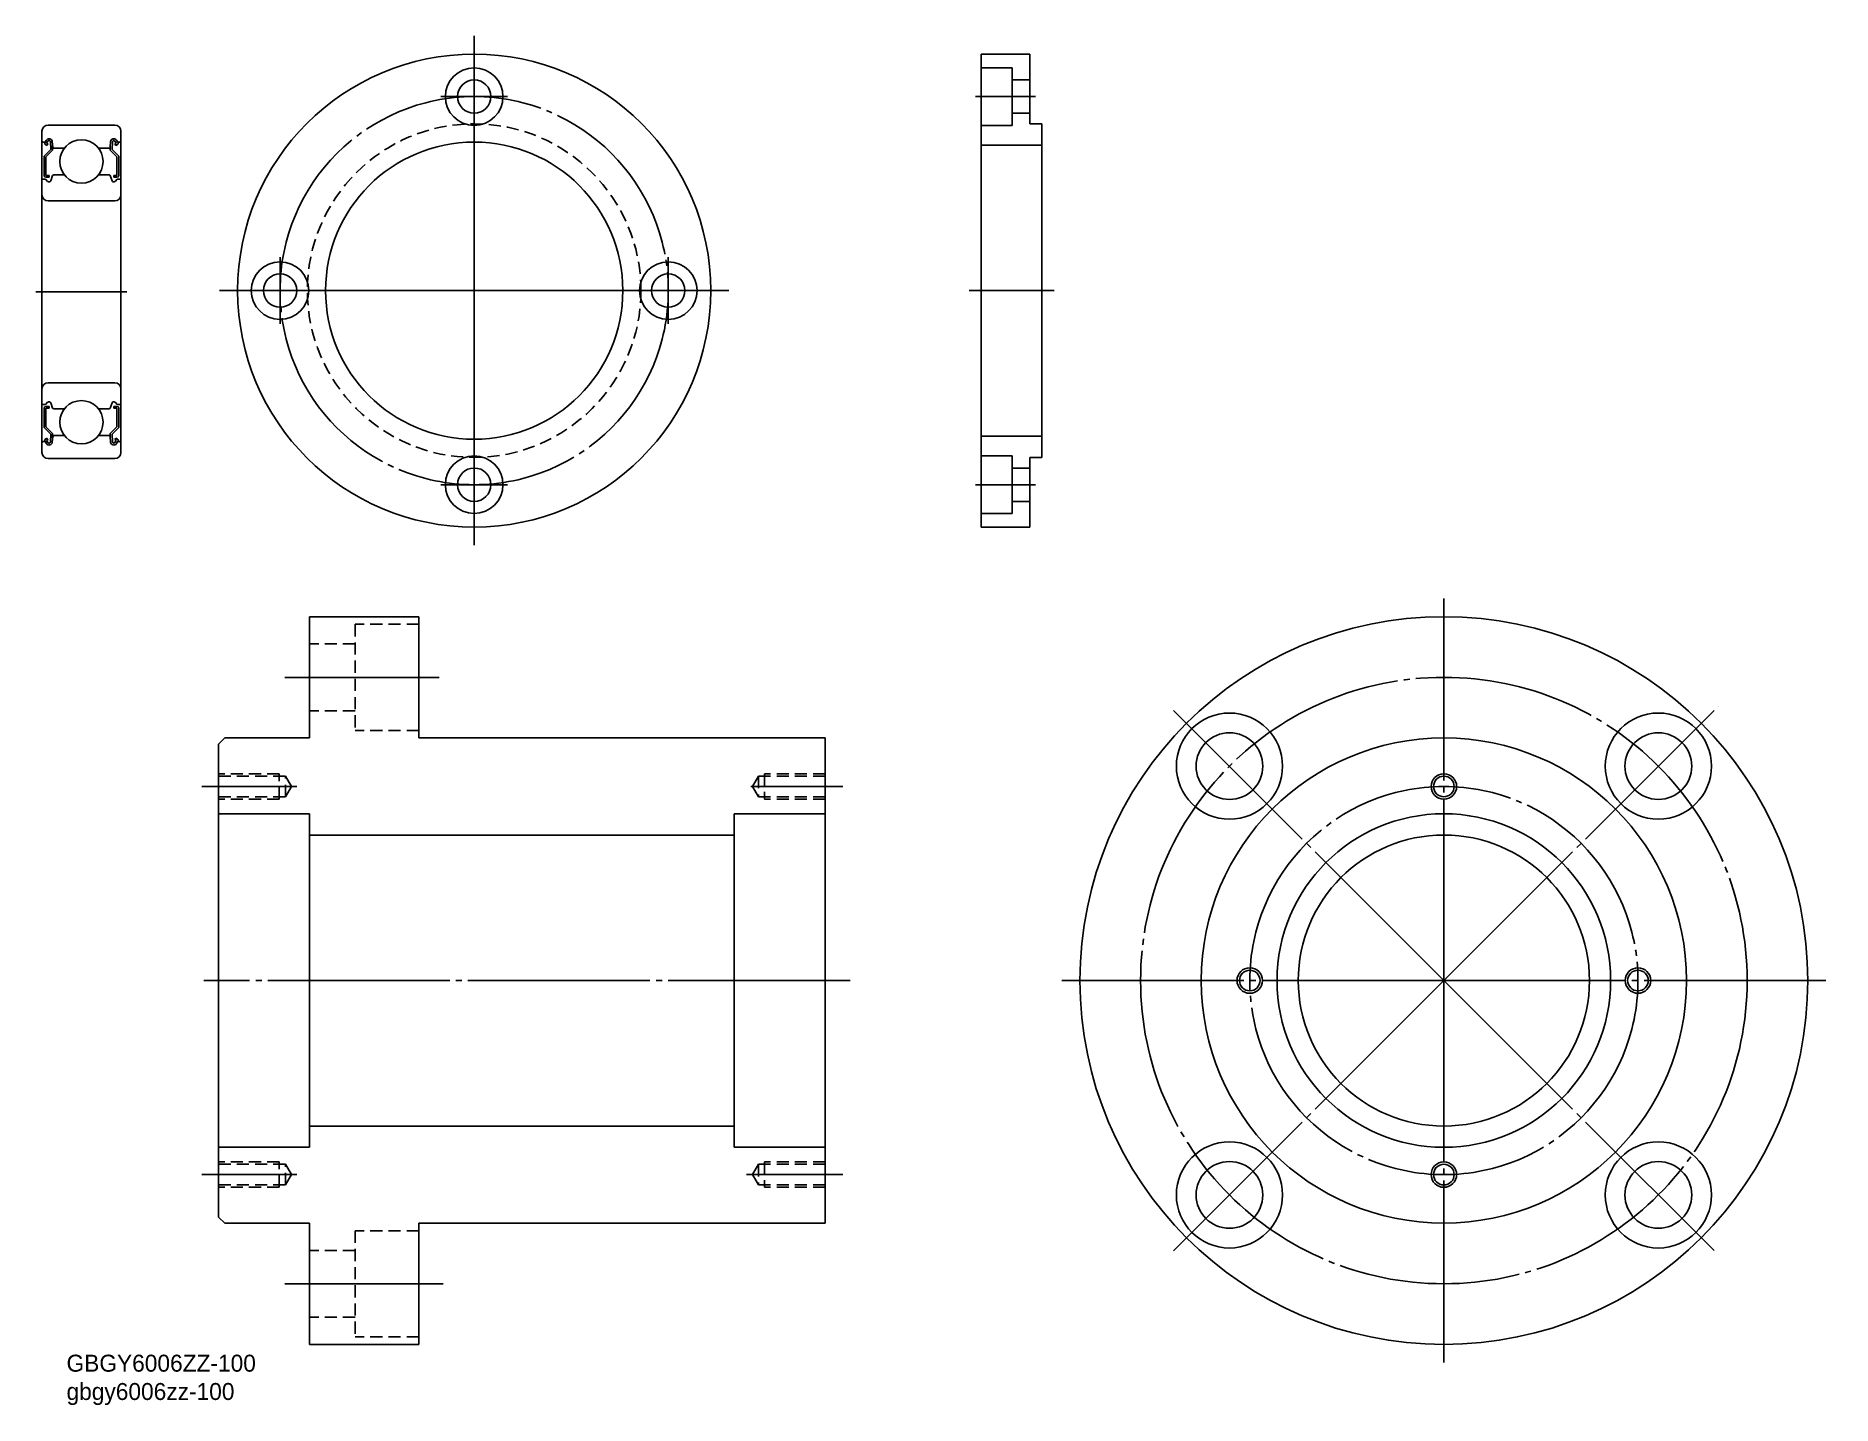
# Model space of a CAD drawing. Extents: x -139 to 157, y -58 to 168.
import ezdxf

# ---------------------------------------------------------------- set-up
doc = ezdxf.new("R2010")
doc.units = 0
doc.linetypes.add('CENTER', pattern=[33, 30, -1, 1, -1])
doc.linetypes.add('DASHED', pattern=[3, 2, -1])
doc.layers.get('0').update_dxf_attribs({"linetype": 'CONTINUOUS'})
doc.layers.add('CENTER', color=7, linetype='CONTINUOUS')

# ---------------------------------------------------------------- blocks, each defined once
blk = doc.blocks.new('*U2')
at = {"linetype": 'CONTINUOUS'}
for s, p in [('GBGY6006ZZ-100', (-133.74, -52.64)), ('gbgy6006zz-100', (-133.74, -57.31))]:
    blk.add_text(s, height=2.8, dxfattribs=at).set_placement(p)

msp = doc.modelspace()

# ---------------------------------------------------------------- linework, layer by layer
at = {"color": 7, "linetype": 'CONTINUOUS'}
for p, q in [((17.07, 164.63), (25.07, 164.63)), ((17.07, 86.63), (17.07, 164.63)), ((25.07, 164.63), (25.07, 153.13)), ((17.07, 162.38), (22.17, 162.38)), ((22.17, 152.88), (22.17, 162.38)), ((22.17, 160.38), (25.07, 160.38)), ((22.17, 154.88), (25.07, 154.88)), ((17.07, 152.88), (22.17, 152.88)), ((25.07, 153.13), (27.07, 153.13)), ((27.07, 153.13), (27.07, 98.13)), ((17.07, 149.63), (27.07, 149.63)), ((17.07, 101.63), (27.07, 101.63)), ((17.07, 98.38), (22.17, 98.38)), ((22.17, 98.38), (22.17, 88.88)), ((25.07, 98.13), (25.07, 86.63)), ((25.07, 98.13), (27.07, 98.13)), ((22.17, 96.38), (25.07, 96.38)), ((17.07, 88.88), (22.17, 88.88)), ((22.17, 90.88), (25.07, 90.88)), ((25.07, 86.63), (17.07, 86.63)), ((-93.66, 71.86), (-75.66, 71.86)), ((-93.66, 51.86), (-93.66, 71.86)), ((-75.66, 51.86), (-75.66, 71.86)), ((-108.66, 50.86), (-107.66, 51.86)), ((-108.66, -27.14), (-108.66, 50.86)), ((-93.66, 51.86), (-107.66, 51.86)), ((-8.66, 51.86), (-75.66, 51.86)), ((-8.66, 51.86), (-8.66, -28.14)), ((-93.66, 39.36), (-108.66, 39.36)), ((-93.66, -15.64), (-93.66, 39.36)), ((-8.66, 39.36), (-23.66, 39.36)), ((-23.66, 39.36), (-23.66, -15.64)), ((-23.66, 35.86), (-93.66, 35.86)), ((-23.66, -12.14), (-93.66, -12.14)), ((-93.66, -15.64), (-108.66, -15.64)), ((-8.66, -15.64), (-23.66, -15.64)), ((-108.66, -27.14), (-107.66, -28.14)), ((-93.66, -28.14), (-107.66, -28.14)), ((-93.66, -48.14), (-93.66, -28.14)), ((-8.66, -28.14), (-75.66, -28.14)), ((-75.66, -48.14), (-75.66, -28.14)), ((-93.66, -48.14), (-75.66, -48.14))]:
    msp.add_line(p, q, dxfattribs=at)
for p, q in [((-137.79, 151.93), (-137.79, 98.93)), ((-136.79, 152.93), (-125.79, 152.93)), ((-124.79, 151.93), (-124.79, 98.93)), ((-137.59, 150.13), (-137.29, 150.13)), ((-136.34, 148.9), (-137.44, 147.8)), ((-137.29, 150.13), (-137.05, 150.46)), ((-136.97, 149.54), (-137.21, 149.71)), ((-136.04, 148.78), (-137.14, 147.68)), ((-137.04, 149.96), (-136.81, 150.29)), ((-136.79, 149.78), (-137.04, 149.96)), ((-136.97, 149.54), (-136.79, 149.78)), ((-136.39, 150.16), (-136.34, 148.9)), ((-136.09, 150.2), (-136.01, 149.31)), ((-136.04, 149.65), (-136.04, 148.78)), ((-135.81, 149.13), (-134.1, 149.13)), ((-126.76, 149.13), (-128.47, 149.13)), ((-126.48, 150.2), (-126.56, 149.31)), ((-126.53, 149.65), (-126.53, 148.78)), ((-126.53, 148.78), (-125.43, 147.68)), ((-126.18, 150.16), (-126.23, 148.9)), ((-126.23, 148.9), (-125.13, 147.8)), ((-125.78, 149.78), (-125.53, 149.96)), ((-125.6, 149.54), (-125.78, 149.78)), ((-125.53, 149.96), (-125.76, 150.29)), ((-125.6, 149.54), (-125.36, 149.71)), ((-125.29, 150.13), (-125.52, 150.46)), ((-124.99, 150.13), (-125.29, 150.13)), ((-137.44, 147.8), (-137.44, 144.63)), ((-137.14, 147.68), (-137.14, 144.63)), ((-125.43, 147.68), (-125.43, 144.63)), ((-125.13, 147.8), (-125.13, 144.63)), ((-137.59, 144.03), (-137.19, 144.03)), ((-137.19, 144.03), (-136.87, 143.65)), ((-136.62, 144.63), (-137.14, 144.63)), ((-137.14, 144.33), (-136.62, 144.33)), ((-136.72, 143.58), (-136.54, 143.58)), ((-136.62, 144.33), (-136.62, 144.63)), ((-136.35, 143.71), (-136.03, 144.6)), ((-135.84, 144.73), (-134.1, 144.73)), ((-126.73, 144.73), (-128.47, 144.73)), ((-126.22, 143.71), (-126.54, 144.6)), ((-125.86, 143.58), (-126.03, 143.58)), ((-125.95, 144.63), (-125.43, 144.63)), ((-125.95, 144.33), (-125.95, 144.63)), ((-125.43, 144.33), (-125.95, 144.33)), ((-125.39, 144.03), (-125.7, 143.65)), ((-124.99, 144.03), (-125.39, 144.03)), ((-136.79, 140.43), (-125.79, 140.43)), ((-136.79, 110.43), (-125.79, 110.43)), ((-137.59, 106.83), (-137.19, 106.83)), ((-137.19, 106.83), (-136.87, 107.21)), ((-136.72, 107.28), (-136.54, 107.28)), ((-136.35, 107.15), (-136.03, 106.26)), ((-126.22, 107.15), (-126.54, 106.26)), ((-125.86, 107.28), (-126.03, 107.28)), ((-125.39, 106.83), (-125.7, 107.21)), ((-124.99, 106.83), (-125.39, 106.83)), ((-137.44, 103.05), (-137.44, 106.23)), ((-137.14, 106.53), (-136.62, 106.53)), ((-136.62, 106.23), (-137.14, 106.23)), ((-137.14, 103.18), (-137.14, 106.23)), ((-136.62, 106.53), (-136.62, 106.23)), ((-135.84, 106.13), (-134.1, 106.13)), ((-126.73, 106.13), (-128.47, 106.13)), ((-125.43, 106.53), (-125.95, 106.53)), ((-125.95, 106.53), (-125.95, 106.23)), ((-125.95, 106.23), (-125.43, 106.23)), ((-125.43, 103.18), (-125.43, 106.23)), ((-125.13, 103.05), (-125.13, 106.23)), ((-137.59, 100.73), (-137.29, 100.73)), ((-136.34, 101.95), (-137.44, 103.05)), ((-137.29, 100.73), (-137.05, 100.4)), ((-136.97, 101.32), (-137.21, 101.15)), ((-136.04, 102.08), (-137.14, 103.18)), ((-136.79, 101.07), (-137.04, 100.9)), ((-137.04, 100.9), (-136.81, 100.57)), ((-136.97, 101.32), (-136.79, 101.07)), ((-136.39, 100.7), (-136.34, 101.95)), ((-136.09, 100.66), (-136.01, 101.55)), ((-136.04, 101.21), (-136.04, 102.08)), ((-135.81, 101.73), (-134.1, 101.73)), ((-126.76, 101.73), (-128.47, 101.73)), ((-126.48, 100.66), (-126.56, 101.55)), ((-126.53, 102.08), (-125.43, 103.18)), ((-126.53, 101.21), (-126.53, 102.08)), ((-126.23, 101.95), (-125.13, 103.05)), ((-126.18, 100.7), (-126.23, 101.95)), ((-125.6, 101.32), (-125.78, 101.07)), ((-125.78, 101.07), (-125.53, 100.9)), ((-125.53, 100.9), (-125.76, 100.57)), ((-125.6, 101.32), (-125.36, 101.15)), ((-125.29, 100.73), (-125.52, 100.4)), ((-124.99, 100.73), (-125.29, 100.73)), ((-136.79, 97.93), (-125.79, 97.93)), ((-133.74, 97.93), (-133.74, 97.93)), ((-131.29, 97.93), (-131.29, 97.93))]:
    msp.add_line(p, q)
at = {"color": 3, "linetype": 'DASHED'}
for p, q in [((-75.66, 70.61), (-86.16, 70.61)), ((-86.16, 70.61), (-86.16, 53.11)), ((-86.16, 67.36), (-93.66, 67.36)), ((-86.16, 56.36), (-93.66, 56.36)), ((-75.66, 53.11), (-86.16, 53.11)), ((-98.66, 45.96), (-108.66, 45.96)), ((-97.66, 45.56), (-108.66, 45.56)), ((-98.66, 41.76), (-98.66, 45.96)), ((-97.66, 45.56), (-96.66, 43.86)), ((-97.66, 42.16), (-97.66, 45.56)), ((-19.66, 45.56), (-20.66, 43.86)), ((-8.66, 45.56), (-19.66, 45.56)), ((-19.66, 45.56), (-19.66, 42.16)), ((-18.66, 45.96), (-18.66, 41.76)), ((-8.66, 45.96), (-18.66, 45.96)), ((-97.66, 42.16), (-108.66, 42.16)), ((-98.66, 41.76), (-108.66, 41.76)), ((-97.66, 42.16), (-96.66, 43.86)), ((-19.66, 42.16), (-20.66, 43.86)), ((-8.66, 42.16), (-19.66, 42.16)), ((-8.66, 41.76), (-18.66, 41.76)), ((-98.66, -18.04), (-108.66, -18.04)), ((-97.66, -18.44), (-108.66, -18.44)), ((-98.66, -22.24), (-98.66, -18.04)), ((-97.66, -18.44), (-96.66, -20.14)), ((-97.66, -21.84), (-97.66, -18.44)), ((-97.66, -21.84), (-96.66, -20.14)), ((-19.66, -18.44), (-20.66, -20.14)), ((-19.66, -21.84), (-20.66, -20.14)), ((-19.66, -18.44), (-19.66, -21.84)), ((-8.66, -18.44), (-19.66, -18.44)), ((-18.66, -18.04), (-18.66, -22.24)), ((-8.66, -18.04), (-18.66, -18.04)), ((-97.66, -21.84), (-108.66, -21.84)), ((-98.66, -22.24), (-108.66, -22.24)), ((-8.66, -21.84), (-19.66, -21.84)), ((-8.66, -22.24), (-18.66, -22.24)), ((-75.66, -29.39), (-86.16, -29.39)), ((-86.16, -29.39), (-86.16, -46.89)), ((-86.16, -32.64), (-93.66, -32.64)), ((-86.16, -43.64), (-93.66, -43.64)), ((-75.66, -46.89), (-86.16, -46.89))]:
    msp.add_line(p, q, dxfattribs=at)
at = {"color": 7, "linetype": 'CONTINUOUS'}
for centre, radius in [((-66.53, 125.63), 39), ((-66.53, 157.63), 4.75), ((-66.53, 157.63), 2.75), ((-66.53, 125.63), 24.5), ((-98.53, 125.63), 4.75), ((-34.53, 125.63), 4.75), ((-98.53, 125.63), 2.75), ((-34.53, 125.63), 2.75), ((-66.53, 93.63), 4.75), ((-66.53, 93.63), 2.75), ((93.34, 11.86), 60), ((57.99, 47.22), 8.75), ((128.7, 47.22), 8.75), ((57.99, 47.22), 5.5), ((93.34, 11.86), 40), ((128.7, 47.22), 5.5), ((93.34, 43.86), 1.7), ((93.34, 11.86), 27.5), ((93.34, 11.86), 24), ((61.34, 11.86), 1.7), ((125.34, 11.86), 1.7), ((57.99, -23.5), 8.75), ((128.7, -23.5), 8.75), ((57.99, -23.5), 5.5), ((93.34, -20.14), 1.7), ((128.7, -23.5), 5.5)]:
    msp.add_circle(centre, radius, dxfattribs=at)
at = {"color": 3, "linetype": 'DASHED'}
msp.add_circle((-66.53, 125.63), 27.5, dxfattribs=at)
for centre in [(-131.29, 146.93), (-131.29, 103.93)]:
    msp.add_circle(centre, 3.57)
at = {"color": 3, "linetype": 'CONTINUOUS'}
for centre in [(93.34, 43.86), (61.34, 11.86), (125.34, 11.86), (93.34, -20.14)]:
    msp.add_circle(centre, 2.1, dxfattribs=at)
for centre, radius, start, end in [((-136.79, 151.93), 1, 90, 180), ((-125.79, 151.93), 1, 0, 90), ((-137.59, 150.33), 0.2, 180, 270), ((-137.04, 149.96), 0.3, 144.9356, 235.0377), ((-136.62, 150.15), 0.53, 5.0651, 144.9356), ((-136.62, 150.15), 0.23, 2.1311, 144.9356), ((-135.81, 149.33), 0.2, 185.0651, 270), ((-126.76, 149.33), 0.2, 270, 354.9349), ((-125.95, 150.15), 0.53, 35.0644, 174.9349), ((-125.95, 150.15), 0.23, 35.0644, 177.8689), ((-125.53, 149.96), 0.3, 304.9623, 35.0644), ((-124.99, 150.33), 0.2, 270, 0), ((-137.59, 143.83), 0.2, 90, 180), ((-137.14, 144.63), 0.3, 180, 270), ((-136.72, 143.78), 0.2, 219.9991, 270), ((-136.54, 143.78), 0.2, 270, 339.9703), ((-135.84, 144.53), 0.2, 90, 159.9703), ((-126.73, 144.53), 0.2, 20.0297, 90), ((-126.03, 143.78), 0.2, 200.0297, 270), ((-125.86, 143.78), 0.2, 270, 320.0009), ((-125.43, 144.63), 0.3, 270, 0), ((-124.99, 143.83), 0.2, 0, 90), ((-136.79, 141.43), 1, 180, 270), ((-125.79, 141.43), 1, 270, 0), ((-136.79, 109.43), 1, 90, 180), ((-125.79, 109.43), 1, 0, 90), ((-137.59, 107.03), 0.2, 180, 270), ((-136.72, 107.08), 0.2, 90, 140.0009), ((-136.54, 107.08), 0.2, 20.0297, 90), ((-126.03, 107.08), 0.2, 90, 159.9703), ((-125.86, 107.08), 0.2, 39.9991, 90), ((-124.99, 107.03), 0.2, 270, 0), ((-137.14, 106.23), 0.3, 90, 180), ((-135.84, 106.33), 0.2, 200.0297, 270), ((-126.73, 106.33), 0.2, 270, 339.9703), ((-125.43, 106.23), 0.3, 0, 90), ((-137.59, 100.53), 0.2, 90, 180), ((-137.04, 100.9), 0.3, 124.9623, 215.0644), ((-136.62, 100.7), 0.23, 215.0644, 357.8689), ((-135.81, 101.53), 0.2, 90, 174.9349), ((-126.76, 101.53), 0.2, 5.0651, 90), ((-125.95, 100.7), 0.23, 182.1311, 324.9356), ((-125.53, 100.9), 0.3, 324.9356, 55.0377), ((-124.99, 100.53), 0.2, 0, 90), ((-136.79, 98.93), 1, 180, 270), ((-136.62, 100.7), 0.53, 215.0644, 354.9349), ((-125.95, 100.7), 0.53, 185.0651, 324.9356), ((-125.79, 98.93), 1, 270, 0)]:
    msp.add_arc(centre, radius, start, end)
at = {"layer": 'CENTER', "color": 1, "linetype": 'CENTER'}
for p, q in [((-66.53, 125.63), (-66.53, 167.63)), ((-66.53, 157.63), (-66.53, 163.13)), ((-66.53, 157.63), (-72.03, 157.63)), ((-66.53, 157.63), (-66.53, 152.13)), ((-66.53, 157.63), (-61.03, 157.63)), ((16.11, 157.63), (26.03, 157.63)), ((-98.53, 125.63), (-98.53, 131.13)), ((-34.53, 125.63), (-34.53, 131.13)), ((-138.79, 125.43), (-123.79, 125.43)), ((-66.53, 125.63), (-108.53, 125.63)), ((-98.53, 125.63), (-104.03, 125.63)), ((-98.53, 125.63), (-93.03, 125.63)), ((-98.53, 125.63), (-98.53, 120.13)), ((-66.53, 125.63), (-24.53, 125.63)), ((-66.53, 125.63), (-66.53, 83.63)), ((-34.53, 125.63), (-40.03, 125.63)), ((-34.53, 125.63), (-29.03, 125.63)), ((-34.53, 125.63), (-34.53, 120.13)), ((15.07, 125.63), (29.07, 125.63)), ((-66.53, 93.63), (-66.53, 99.13)), ((-66.53, 93.63), (-72.03, 93.63)), ((-66.53, 93.63), (-66.53, 88.13)), ((-66.53, 93.63), (-61.03, 93.63)), ((16.11, 93.63), (26.03, 93.63)), ((93.34, 11.86), (93.34, 75.86)), ((-72.31, 61.86), (-97.76, 61.86)), ((93.34, 11.86), (48.09, 57.11)), ((93.34, 11.86), (138.6, 57.11)), ((-95.77, 43.86), (-111.44, 43.86)), ((-5.77, 43.86), (-20.92, 43.86)), ((-4.55, 11.86), (-111.1, 11.86)), ((93.34, 11.86), (29.34, 11.86)), ((93.34, 11.86), (48.09, -33.39)), ((93.34, 11.86), (138.6, -33.39)), ((93.34, 11.86), (93.34, -52.14)), ((93.34, 11.86), (157.34, 11.86)), ((-95.77, -20.14), (-111.44, -20.14)), ((-5.77, -20.14), (-21.65, -20.14)), ((-71.62, -38.14), (-97.76, -38.14))]:
    msp.add_line(p, q, dxfattribs=at)
for centre, radius in [((-66.53, 125.63), 32), ((93.34, 11.86), 50), ((93.34, 11.86), 32)]:
    msp.add_circle(centre, radius, dxfattribs=at)

# ---------------------------------------------------------------- block references
at = {"linetype": 'CONTINUOUS'}
msp.add_blockref('*U2', (0, 0), dxfattribs=at)

doc.saveas('drawing.dxf')
